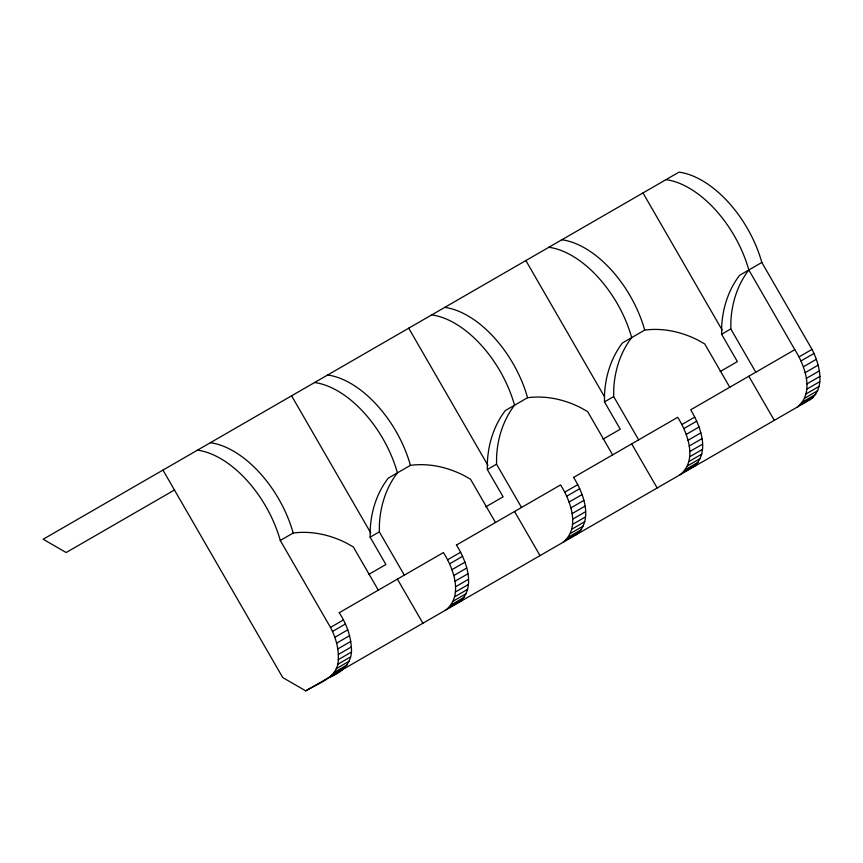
<?xml version="1.0" encoding="UTF-8"?>
<svg xmlns="http://www.w3.org/2000/svg" width="863" height="863" viewBox="0 0 863 863"><rect width="100%" height="100%" fill="white"/><g stroke="black" fill="none" stroke-linecap="round" stroke-linejoin="round"><path stroke-width="1.29" d="M485.826 506.829L503.118 496.84L487.325 469.504L487.412 461.586A109.288 89.234 60 0 1 505.351 410.54L527.563 397.714A109.288 89.234 60 0 1 580.734 407.714L587.638 411.597L612.622 454.877M521.522 507.476L496.538 464.186L496.613 456.279A109.288 89.234 60 0 1 514.553 405.232A90.637 52.33 60 0 0 431.727 314.898M602.989 439.181L620.249 429.224L604.467 401.878L604.553 393.96A109.288 89.234 60 0 1 622.482 342.924L644.704 330.087A109.288 89.234 60 0 1 697.876 340.087L704.769 343.97L729.764 387.25M638.652 439.85L613.669 396.57L613.755 388.652A109.288 89.234 60 0 1 631.684 337.606A90.637 52.33 60 0 0 548.868 247.282M720.098 371.575L737.38 361.597L721.597 334.251L721.684 326.343A109.288 89.234 60 0 1 739.613 275.297L761.835 262.471L812.018 349.386C819.57 364.208 825.988 387.746 810.314 399.558L305.761 690.864L282.751 677.584L162.956 470.076M755.794 372.223L730.799 328.943L730.885 321.025A109.288 89.234 60 0 1 748.825 269.979A90.637 52.33 60 0 0 665.999 179.655M368.652 574.478L385.912 564.51L370.13 537.174L370.216 529.213A109.234 89.191 60 0 1 388.21 478.167L410.432 465.34A109.288 89.234 60 0 1 463.604 475.33L470.508 479.213L495.491 522.503M404.316 575.136L379.332 531.856L379.429 523.906A109.234 89.191 60 0 1 397.422 472.859A90.637 52.33 60 0 0 314.596 382.525M305.761 690.864C318.145 683.151 338.35 677.703 338.274 659.677C338.943 648.458 335.642 637.315 330.486 627.433L280.281 540.475A90.637 52.33 60 0 0 197.465 450.152M328.846 677.574C342.255 672.676 353.258 662.158 351.295 646.959C350.572 634.693 345.869 622.946 339.245 612.708M445.901 609.958C463.56 595.697 453.571 568.534 443.431 552.557L339.181 612.741M458.911 602.439C476.57 588.145 466.592 561.079 456.451 545.038M563.032 542.331C580.691 528.07 570.702 500.918 560.562 484.93L456.376 545.082M576.053 534.812C593.712 520.518 583.722 493.463 573.582 477.412M680.163 474.704C697.833 460.443 687.833 433.291 677.703 417.304L573.517 477.455M693.021 467.282C710.756 452.946 700.508 426.031 690.713 409.796L794.834 349.677C804.963 365.664 814.963 392.816 797.304 407.077M330.486 627.433L343.431 619.925M332.503 631.468L345.437 623.96M334.844 637.326L347.789 629.817M336.624 643.183L349.558 635.675M337.8 648.944L350.745 641.425M338.361 654.478L351.295 646.959M338.274 659.677L351.219 652.169M337.562 664.456L350.507 656.948M336.236 668.706L349.17 661.198M334.315 672.363L347.25 664.844M331.834 675.33L344.769 667.822M174.596 489.925L66.16 552.525L43.15 539.246L679.008 172.136A90.637 52.33 60 0 1 761.835 262.471M280.281 540.475L293.183 533.032A109.407 89.331 60 0 1 346.365 543.021L353.323 546.926L378.285 590.163M370.13 537.174L379.332 531.856M487.325 469.504L496.538 464.186M604.467 401.878L613.669 396.57M721.597 334.251L730.799 328.943M447.606 559.774L460.615 552.266M564.736 492.158L577.746 484.639M681.867 424.531L694.726 417.109M799.009 356.904L812.018 349.386M449.612 563.819L462.622 556.301M566.743 496.193L579.763 488.674M683.874 428.566L696.732 421.144M801.015 360.939L814.025 353.42M451.942 569.677L464.963 562.158M569.084 502.05L582.094 494.542M686.214 434.423L699.062 427.002M803.345 366.807L816.366 359.288M453.722 575.545L466.732 568.027M570.853 507.919L583.863 500.4M687.984 440.292L700.832 432.87M805.114 372.676L818.135 365.157M454.887 581.306L467.897 573.787M572.018 513.679L585.038 506.16M689.159 446.052L702.007 438.631M806.29 378.426L819.3 370.917M455.437 586.84L468.447 579.321M572.568 519.213L585.578 511.694M689.699 451.586L702.558 444.165M806.84 383.959L819.85 376.451M455.351 592.05L468.361 584.531M572.482 524.424L585.502 516.905M689.623 456.797L702.471 449.375M806.754 389.17L819.764 381.662M454.628 596.829L467.649 589.31M571.77 529.202L584.78 521.684M688.901 461.576L701.748 454.154M806.031 393.949L819.052 386.441M453.302 601.08L466.311 593.571M570.432 533.453L583.442 525.945M687.563 465.837L700.422 458.415M804.694 398.21L817.714 390.691M451.371 604.736L464.38 597.218M568.501 537.11L581.522 529.591M685.643 469.483L698.491 462.061M802.773 401.856L815.783 394.348M448.889 607.714L461.899 600.195M566.02 540.087L579.041 532.568M683.151 472.46L696.01 465.038M800.292 404.833L813.302 397.325M748.825 269.979L794.834 349.677M642.989 192.934L722.169 330.087M748.814 376.246L774.294 420.367M525.858 260.561L604.37 396.549M631.684 443.873L657.164 487.983M408.728 328.188L487.897 465.34M514.553 511.5L540.022 555.61M291.586 395.815L370.766 532.967M397.411 579.127L422.892 623.237M327.616 375.017A90.637 52.33 60 0 1 410.432 465.34M444.747 307.39A90.637 52.33 60 0 1 527.563 397.714M561.878 239.763A90.637 52.33 60 0 1 644.704 330.087M210.356 442.708A90.637 52.33 60 0 1 293.183 533.032"/></g></svg>
